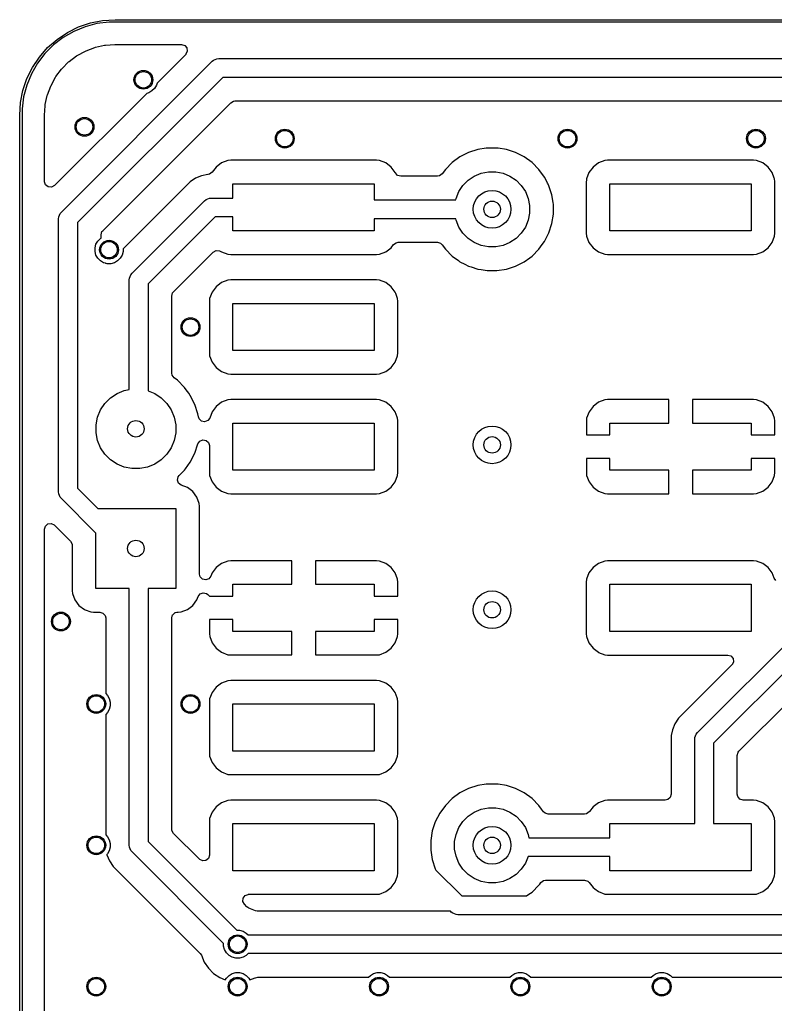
# Model space of a CAD drawing. Header units: millimetres. Extents: x 113.4 to 170.4, y -113 to -74.5.
# Drawn here: x 113.38 to 129.41, y -95.38 to -74.47 of the extents above; entities that cross this region are included whole.
import ezdxf

# ---------------------------------------------------------------- set-up
doc = ezdxf.new("R2010")
doc.units = ezdxf.units.MM
doc.layers.add('F.Cu', color=13, linetype='CONTINUOUS', true_color=0xc83434)

msp = doc.modelspace()

# ---------------------------------------------------------------- linework, layer by layer
at = {"layer": 'F.Cu', "linetype": 'CONTINUOUS'}
for p, q in [((114.625066, -74.629144), (114.875891, -74.544)), ((115.01387, -74.558792), (114.763795, -74.6258)), ((114.875891, -74.544), (115.135684, -74.492324)), ((115.270552, -74.525), (115.01387, -74.558792)), ((115.135684, -74.492324), (115.4, -74.475)), ((115.4, -74.525), (115.270552, -74.525)), ((115.4, -74.475), (168.4, -74.475)), ((168.4, -74.525), (115.4, -74.525)), ((114.167258, -74.893459), (114.3875, -74.746298)), ((114.524605, -74.724875), (114.300394, -74.854323)), ((114.3875, -74.746298), (114.625066, -74.629144)), ((114.763795, -74.6258), (114.524605, -74.724875)), ((114.094997, -75.01193), (113.91193, -75.194997)), ((113.968108, -75.068108), (114.167258, -74.893459)), ((114.300394, -74.854323), (114.094997, -75.01193)), ((114.9862, -75.059356), (115.177938, -75.017646)), ((115.177938, -75.017646), (115.195436, -75.01513)), ((115.195436, -75.01513), (115.395582, -75.000816)), ((115.395582, -75.000816), (115.404428, -75.0005)), ((115.404428, -75.0005), (115.465892, -75.0005)), ((115.465892, -75.0005), (116.809482, -75.0005)), ((116.809482, -75.0005), (116.876521, -75.020185)), ((116.876521, -75.020185), (116.922276, -75.072989)), ((113.91193, -75.194997), (113.754323, -75.400394)), ((113.793459, -75.267258), (113.968108, -75.068108)), ((114.582214, -75.24385), (114.597083, -75.234294)), ((114.597083, -75.234294), (114.76931, -75.140251)), ((114.76931, -75.140251), (114.785382, -75.132911)), ((114.785382, -75.132911), (114.969242, -75.064335)), ((114.969242, -75.064335), (114.9862, -75.059356)), ((116.897163, -75.212181), (116.289105, -75.820238)), ((116.903195, -75.205703), (116.897163, -75.212181)), ((116.93222, -75.142147), (116.903195, -75.205703)), ((116.922276, -75.072989), (116.93222, -75.142147)), ((113.754323, -75.400394), (113.624875, -75.624605)), ((113.646298, -75.4875), (113.793459, -75.267258)), ((114.258579, -78.558579), (117.458578, -75.358579)), ((114.273017, -75.511771), (114.411771, -75.373017)), ((114.411771, -75.373017), (114.425128, -75.361443)), ((114.425128, -75.361443), (114.582214, -75.24385)), ((117.458578, -75.358579), (117.488886, -75.333706)), ((117.488886, -75.333706), (117.560982, -75.303843)), ((117.560982, -75.303843), (117.6, -75.3)), ((117.6, -75.3), (148.9, -75.3)), ((113.624875, -75.624605), (113.5258, -75.863795)), ((113.529144, -75.725066), (113.646298, -75.4875)), ((114.14385, -75.682214), (114.261443, -75.525128)), ((114.261443, -75.525128), (114.273017, -75.511771)), ((113.444, -75.975891), (113.529144, -75.725066)), ((113.5258, -75.863795), (113.458792, -76.11387)), ((114.040251, -75.86931), (114.134294, -75.697083)), ((114.134294, -75.697083), (114.14385, -75.682214)), ((117.682843, -75.7), (114.6, -78.782842)), ((116.277164, -75.864805), (116.238006, -75.932628)), ((116.289105, -75.820238), (116.277164, -75.864805)), ((148.817158, -75.7), (117.682843, -75.7)), ((113.392324, -76.235684), (113.444, -75.975891)), ((113.959356, -76.0862), (113.964335, -76.069242)), ((113.964335, -76.069242), (114.032911, -75.885382)), ((114.032911, -75.885382), (114.040251, -75.86931)), ((116.070238, -76.039105), (114.112181, -77.997162)), ((116.114805, -76.027164), (116.070238, -76.039105)), ((116.182628, -75.988006), (116.114805, -76.027164)), ((116.238006, -75.932628), (116.182628, -75.988006)), ((113.375, -76.5), (113.392324, -76.235684)), ((113.458792, -76.11387), (113.425, -76.370552)), ((113.915131, -76.295434), (113.917646, -76.277938)), ((113.917646, -76.277938), (113.959356, -76.0862)), ((115.136819, -78.953837), (117.853837, -76.236819)), ((117.853837, -76.236819), (117.91516, -76.203334)), ((117.91516, -76.203334), (117.941518, -76.2005)), ((117.941518, -76.2005), (130.076, -76.2005)), ((113.425, -76.370552), (113.425, -76.5)), ((113.900816, -76.495581), (113.907198, -76.406345)), ((113.907198, -76.406345), (113.915131, -76.295434)), ((113.375, -111), (113.375, -76.5)), ((113.425, -76.5), (113.425, -111)), ((113.9005, -76.504427), (113.900816, -76.495581)), ((113.9005, -77.909481), (113.9005, -76.504427)), ((122.900776, -77.294781), (122.718386, -77.387715)), ((123.095465, -77.231522), (122.900776, -77.294781)), ((123.273329, -77.203351), (123.095465, -77.231522)), ((123.297648, -77.1995), (123.273329, -77.203351)), ((123.502352, -77.1995), (123.297648, -77.1995)), ((123.529995, -77.203878), (123.502352, -77.1995)), ((123.704534, -77.231522), (123.529995, -77.203878)), ((123.899223, -77.294781), (123.704534, -77.231522)), ((124.024653, -77.358691), (123.899223, -77.294781)), ((117.657664, -77.516206), (117.542455, -77.602452)), ((117.657671, -77.516202), (117.657664, -77.516206)), ((117.792516, -77.465908), (117.657671, -77.516202)), ((117.852123, -77.459501), (117.792516, -77.465908)), ((117.852129, -77.4595), (117.852123, -77.459501)), ((120.947864, -77.4595), (117.852129, -77.4595)), ((120.947873, -77.4595), (120.947864, -77.4595)), ((120.947881, -77.4595), (120.947873, -77.4595)), ((120.947883, -77.459501), (120.947881, -77.4595)), ((121.007483, -77.465908), (120.947883, -77.459501)), ((121.142328, -77.516202), (121.007482, -77.465908)), ((121.007482, -77.465908), (121.007483, -77.465908)), ((121.142335, -77.516206), (121.142328, -77.516202)), ((121.257544, -77.602452), (121.142335, -77.516206)), ((122.552786, -77.508028), (122.40803, -77.652784)), ((122.718386, -77.387715), (122.552786, -77.508028)), ((124.08161, -77.387713), (124.024653, -77.358691)), ((124.081612, -77.387714), (124.08161, -77.387713)), ((124.081613, -77.387715), (124.081612, -77.387714)), ((124.247213, -77.508028), (124.081613, -77.387715)), ((124.391971, -77.652786), (124.247213, -77.508028)), ((125.657664, -77.516206), (125.542455, -77.602452)), ((125.657671, -77.516202), (125.657664, -77.516206)), ((125.792516, -77.465908), (125.657671, -77.516202)), ((125.852123, -77.459501), (125.792516, -77.465908)), ((125.852129, -77.4595), (125.852123, -77.459501)), ((128.947864, -77.4595), (125.852129, -77.4595)), ((128.947873, -77.4595), (128.947864, -77.4595)), ((128.947881, -77.4595), (128.947873, -77.4595)), ((128.947883, -77.459501), (128.947881, -77.4595)), ((129.007483, -77.465908), (128.947883, -77.459501)), ((129.142328, -77.516202), (129.007482, -77.465908)), ((129.007482, -77.465908), (129.007483, -77.465908)), ((129.142335, -77.516206), (129.142328, -77.516202)), ((129.257544, -77.602452), (129.142335, -77.516206)), ((117.461918, -77.710034), (117.405984, -77.751905)), ((117.542455, -77.602452), (117.461918, -77.710034)), ((121.257547, -77.602455), (121.257544, -77.602452)), ((121.343793, -77.717664), (121.257547, -77.602455)), ((121.343799, -77.717674), (121.343793, -77.717664)), ((121.344233, -77.718838), (121.343799, -77.717674)), ((121.347619, -77.727011), (121.344233, -77.718838)), ((121.393374, -77.779815), (121.347619, -77.727011)), ((122.40803, -77.652784), (122.338575, -77.748384)), ((123.022883, -77.794463), (123.167772, -77.734448)), ((123.167772, -77.734448), (123.321586, -77.703852)), ((123.321586, -77.703852), (123.478414, -77.703852)), ((123.478414, -77.703852), (123.632228, -77.734448)), ((123.632228, -77.734448), (123.777117, -77.794463)), ((124.512284, -77.818385), (124.391971, -77.652786)), ((125.456202, -77.717671), (125.405908, -77.852517)), ((125.456206, -77.717664), (125.456202, -77.717671)), ((125.542452, -77.602455), (125.456206, -77.717664)), ((125.542455, -77.602452), (125.542452, -77.602455)), ((129.257547, -77.602455), (129.257544, -77.602452)), ((129.343793, -77.717664), (129.257547, -77.602455)), ((129.343797, -77.717671), (129.343793, -77.717664)), ((129.389133, -77.839225), (129.343797, -77.717671)), ((113.900816, -77.918327), (113.9005, -77.909481)), ((113.925233, -77.983791), (113.900816, -77.918327)), ((116.993454, -77.915887), (115.568317, -79.341024)), ((117.108192, -77.839222), (116.993454, -77.915887)), ((117.235667, -77.786421), (117.108192, -77.839222)), ((117.235677, -77.786418), (117.235667, -77.786421)), ((117.371009, -77.759498), (117.235677, -77.786418)), ((117.374813, -77.759124), (117.371009, -77.759498)), ((117.405984, -77.751905), (117.374813, -77.759124)), ((121.460413, -77.7995), (121.393374, -77.779815)), ((122.238256, -77.7995), (121.460413, -77.7995)), ((122.283245, -77.791051), (122.238256, -77.7995)), ((122.338575, -77.748384), (122.283245, -77.791051)), ((122.781592, -77.992485), (122.892485, -77.881592)), ((122.892485, -77.881592), (123.022883, -77.794463)), ((123.777117, -77.794463), (123.907515, -77.881592)), ((123.907515, -77.881592), (124.018408, -77.992485)), ((124.512285, -77.818387), (124.512284, -77.818385)), ((124.512287, -77.81839), (124.512285, -77.818387)), ((124.560052, -77.912135), (124.512287, -77.81839)), ((124.576349, -77.944119), (124.560052, -77.912135)), ((124.58704, -77.965101), (124.576349, -77.944119)), ((125.399501, -77.912123), (125.3995, -77.912135)), ((125.3995, -77.912135), (125.3995, -79.00787)), ((125.401167, -77.896618), (125.399501, -77.912123)), ((125.405908, -77.852517), (125.401167, -77.896618)), ((129.394091, -77.852517), (129.389133, -77.839225)), ((129.400497, -77.912116), (129.394091, -77.852517)), ((129.400498, -77.912123), (129.400497, -77.912116)), ((129.400499, -77.912129), (129.400498, -77.912123)), ((129.400499, -78.444336), (129.400499, -77.912129)), ((113.981166, -78.025663), (113.925233, -77.983791)), ((114.050858, -78.030647), (113.981166, -78.025663)), ((114.112181, -77.997162), (114.050858, -78.030647)), ((117.9, -78.26), (117.9, -77.96)), ((117.9, -77.96), (120.9, -77.96)), ((120.9, -77.96), (120.9, -78.3)), ((122.634448, -78.267772), (122.694463, -78.122883)), ((122.694463, -78.122883), (122.781592, -77.992485)), ((124.018408, -77.992485), (124.105537, -78.122883)), ((124.105537, -78.122883), (124.165552, -78.267772)), ((124.587042, -77.965103), (124.58704, -77.965101)), ((124.605216, -78.000771), (124.587042, -77.965103)), ((124.605217, -78.000776), (124.605216, -78.000771)), ((124.60522, -78.000781), (124.605217, -78.000776)), ((124.634008, -78.089381), (124.60522, -78.000781)), ((124.668477, -78.195465), (124.634008, -78.089381)), ((125.9, -78.96), (125.9, -77.96)), ((125.9, -77.96), (128.9, -77.96)), ((128.9, -77.96), (128.9, -78.96)), ((115.758579, -79.858579), (117.298579, -78.318579)), ((117.298579, -78.318579), (117.328886, -78.293706)), ((117.328886, -78.293706), (117.400982, -78.263843)), ((117.400982, -78.263843), (117.44, -78.26)), ((117.44, -78.26), (117.9, -78.26)), ((120.9, -78.3), (122.628037, -78.3)), ((122.628037, -78.3), (122.634448, -78.267772)), ((124.165552, -78.267772), (124.196148, -78.421586)), ((124.693384, -78.352723), (124.668477, -78.195465)), ((124.7005, -78.397648), (124.693384, -78.352723)), ((114.233706, -78.588886), (114.258579, -78.558579)), ((124.196148, -78.578414), (124.165552, -78.732228)), ((124.196148, -78.421586), (124.196148, -78.578414)), ((124.7005, -78.602352), (124.7005, -78.397648)), ((129.4005, -78.825013), (129.400499, -78.444336)), ((114.2, -78.7), (114.203843, -78.660982)), ((114.2, -84.5), (114.2, -78.7)), ((114.203843, -78.660982), (114.233706, -78.588886)), ((114.6, -78.782842), (114.6, -84.417157)), ((117.522842, -78.66), (116.1, -80.082842)), ((117.9, -78.66), (117.522842, -78.66)), ((117.9, -78.96), (117.9, -78.66)), ((122.628037, -78.7), (120.9, -78.7)), ((120.9, -78.7), (120.9, -78.96)), ((122.634448, -78.732228), (122.628037, -78.7)), ((122.694463, -78.877117), (122.634448, -78.732228)), ((124.165552, -78.732228), (124.105537, -78.877117)), ((124.668477, -78.804534), (124.7005, -78.602352)), ((115.1005, -79.041518), (115.120185, -78.974479)), ((115.120185, -78.974479), (115.136819, -78.953837)), ((120.9, -78.96), (117.9, -78.96)), ((122.781592, -79.007515), (122.694463, -78.877117)), ((124.105537, -78.877117), (124.018408, -79.007515)), ((124.512287, -79.18161), (124.60522, -78.999219)), ((124.60522, -78.999219), (124.668477, -78.804534)), ((128.9, -78.96), (125.9, -78.96)), ((129.4005, -79.007873), (129.4005, -78.825013)), ((114.99372, -79.242718), (115.032878, -79.174895)), ((115.032878, -79.174895), (115.088256, -79.119517)), ((115.088256, -79.119517), (115.1005, -79.112447)), ((115.1005, -79.112447), (115.1005, -79.041518)), ((121.30797, -79.250188), (121.363903, -79.208318)), ((121.363903, -79.208318), (121.407236, -79.2005)), ((121.407236, -79.2005), (122.238256, -79.2005)), ((122.238256, -79.2005), (122.305295, -79.220185)), ((122.892485, -79.118408), (122.781592, -79.007515)), ((123.022883, -79.205537), (122.892485, -79.118408)), ((123.167772, -79.265552), (123.022883, -79.205537)), ((123.777117, -79.205537), (123.632228, -79.265552)), ((123.907515, -79.118408), (123.777117, -79.205537)), ((124.018408, -79.007515), (123.907515, -79.118408)), ((124.463867, -79.248255), (124.512287, -79.18161)), ((125.3995, -79.00787), (125.399501, -79.007876)), ((125.399501, -79.007876), (125.405908, -79.067483)), ((125.405908, -79.067483), (125.456202, -79.202328)), ((125.456202, -79.202328), (125.456206, -79.202335)), ((125.456206, -79.202335), (125.542452, -79.317544)), ((129.257546, -79.317546), (129.343796, -79.202331)), ((129.343796, -79.202331), (129.394091, -79.067483)), ((129.394091, -79.067483), (129.4005, -79.007873)), ((114.973451, -79.318365), (114.99372, -79.242718)), ((114.973451, -79.396681), (114.973451, -79.318365)), ((114.99372, -79.472328), (114.973451, -79.396681)), ((115.568317, -79.396681), (115.548048, -79.472328)), ((115.568317, -79.341024), (115.568317, -79.396681)), ((116.636815, -80.253841), (117.484009, -79.406646)), ((117.484009, -79.406646), (117.545332, -79.373162)), ((117.545332, -79.373162), (117.615024, -79.378146)), ((117.615024, -79.378146), (117.646002, -79.395062)), ((117.646002, -79.395062), (117.657668, -79.403795)), ((117.657668, -79.403795), (117.657671, -79.403797)), ((117.657671, -79.403797), (117.792517, -79.454091)), ((121.007483, -79.454091), (121.142331, -79.403796)), ((121.142331, -79.403796), (121.257546, -79.317546)), ((121.257546, -79.317546), (121.30797, -79.250188)), ((122.305295, -79.220185), (122.338575, -79.251616)), ((122.338575, -79.251616), (122.40803, -79.347215)), ((122.40803, -79.347215), (122.552786, -79.491971)), ((123.321586, -79.296148), (123.167772, -79.265552)), ((123.478414, -79.296148), (123.321586, -79.296148)), ((123.632228, -79.265552), (123.478414, -79.296148)), ((124.247219, -79.491966), (124.391966, -79.347219)), ((124.391966, -79.347219), (124.391968, -79.347215)), ((124.391968, -79.347215), (124.391971, -79.347213)), ((124.391971, -79.347213), (124.463867, -79.248255)), ((125.542452, -79.317544), (125.542455, -79.317547)), ((125.542455, -79.317547), (125.657664, -79.403793)), ((125.657664, -79.403793), (125.657671, -79.403797)), ((125.657671, -79.403797), (125.792517, -79.454091)), ((129.007483, -79.454091), (129.142331, -79.403796)), ((129.142331, -79.403796), (129.257546, -79.317546)), ((115.032878, -79.540151), (114.99372, -79.472328)), ((115.088256, -79.595529), (115.032878, -79.540151)), ((115.156079, -79.634687), (115.088256, -79.595529)), ((115.453512, -79.595529), (115.385689, -79.634687)), ((115.50889, -79.540151), (115.453512, -79.595529)), ((115.548048, -79.472328), (115.50889, -79.540151)), ((117.792517, -79.454091), (117.792516, -79.454091)), ((117.792516, -79.454091), (117.799444, -79.454835)), ((117.799444, -79.454835), (117.852127, -79.4605)), ((117.852127, -79.4605), (120.947872, -79.460499)), ((120.947872, -79.460499), (121.007483, -79.454091)), ((122.552786, -79.491971), (122.687173, -79.589607)), ((122.687173, -79.589607), (122.71839, -79.612287)), ((122.71839, -79.612287), (122.820885, -79.664511)), ((123.899219, -79.70522), (124.08161, -79.612287)), ((124.08161, -79.612287), (124.199143, -79.526895)), ((124.199143, -79.526895), (124.247213, -79.491971)), ((124.247213, -79.491971), (124.247215, -79.491968)), ((124.247215, -79.491968), (124.247219, -79.491966)), ((125.792517, -79.454091), (125.792516, -79.454091)), ((125.792516, -79.454091), (125.799444, -79.454835)), ((125.799444, -79.454835), (125.852127, -79.4605)), ((125.852127, -79.4605), (128.947872, -79.460499)), ((128.947872, -79.460499), (129.007483, -79.454091)), ((115.197096, -79.645677), (115.156079, -79.634687)), ((115.204664, -79.649298), (115.197096, -79.645677)), ((115.208711, -79.648789), (115.204664, -79.649298)), ((115.231726, -79.654956), (115.208711, -79.648789)), ((115.310042, -79.654956), (115.231726, -79.654956)), ((115.385689, -79.634687), (115.310042, -79.654956)), ((122.820885, -79.664511), (122.900776, -79.705218)), ((122.900776, -79.705218), (122.900778, -79.705218)), ((122.900778, -79.705218), (122.900781, -79.70522)), ((122.900781, -79.70522), (122.953059, -79.722206)), ((122.953059, -79.722206), (123.095465, -79.768477)), ((123.095465, -79.768477), (123.16705, -79.779815)), ((123.16705, -79.779815), (123.297648, -79.8005)), ((123.297648, -79.8005), (123.297649, -79.8005)), ((123.297649, -79.8005), (123.502351, -79.8005)), ((123.502351, -79.8005), (123.502352, -79.8005)), ((123.502352, -79.8005), (123.704534, -79.768477)), ((123.704534, -79.768477), (123.899219, -79.70522)), ((115.7, -80), (115.703843, -79.960982)), ((115.7, -82.324703), (115.7, -80)), ((115.703843, -79.960982), (115.733706, -79.888886)), ((115.733706, -79.888886), (115.758579, -79.858579)), ((117.792516, -80.005908), (117.657671, -80.056202)), ((117.852123, -79.999501), (117.792516, -80.005908)), ((117.852129, -79.9995), (117.852123, -79.999501)), ((120.947864, -79.9995), (117.852129, -79.9995)), ((120.947873, -79.9995), (120.947864, -79.9995)), ((120.947881, -79.9995), (120.947873, -79.9995)), ((120.947883, -79.999501), (120.947881, -79.9995)), ((121.007483, -80.005908), (120.947883, -79.999501)), ((121.142328, -80.056202), (121.007482, -80.005908)), ((121.007482, -80.005908), (121.007483, -80.005908)), ((116.1, -80.082842), (116.1, -82.350962)), ((116.620185, -80.274479), (116.636815, -80.253841)), ((117.542452, -80.142455), (117.456206, -80.257664)), ((117.542455, -80.142452), (117.542452, -80.142455)), ((117.657664, -80.056206), (117.542455, -80.142452)), ((117.657671, -80.056202), (117.657664, -80.056206)), ((121.142335, -80.056206), (121.142328, -80.056202)), ((121.257544, -80.142452), (121.142335, -80.056206)), ((121.257547, -80.142455), (121.257544, -80.142452)), ((121.343793, -80.257664), (121.257547, -80.142455)), ((116.6005, -80.341518), (116.620185, -80.274479)), ((116.6005, -80.452135), (116.6005, -80.341518)), ((116.6005, -81.978677), (116.6005, -80.452135)), ((117.399501, -80.452123), (117.3995, -80.452135)), ((117.3995, -80.452135), (117.399501, -81.547861)), ((117.399585, -80.451339), (117.399501, -80.452123)), ((117.405908, -80.392517), (117.399585, -80.451339)), ((117.456202, -80.257671), (117.405908, -80.392517)), ((117.456206, -80.257664), (117.456202, -80.257671)), ((121.343797, -80.257671), (121.343793, -80.257664)), ((121.355913, -80.290157), (121.343797, -80.257671)), ((121.394091, -80.392517), (121.355913, -80.290157)), ((121.400499, -80.452128), (121.394091, -80.392517)), ((121.4005, -81.547873), (121.400499, -80.452128)), ((117.9, -81.5), (117.9, -80.5)), ((117.9, -80.5), (120.9, -80.5)), ((120.9, -80.5), (120.9, -81.5)), ((120.9, -81.5), (117.9, -81.5)), ((117.399501, -81.547861), (117.399501, -81.547876)), ((117.399501, -81.547876), (117.405908, -81.607483)), ((117.405908, -81.607483), (117.456202, -81.742328)), ((121.343796, -81.742331), (121.394091, -81.607483)), ((121.394091, -81.607483), (121.4005, -81.547873)), ((117.456202, -81.742328), (117.456206, -81.742335)), ((117.456206, -81.742335), (117.542452, -81.857544)), ((117.542452, -81.857544), (117.542455, -81.857547)), ((117.542455, -81.857547), (117.657664, -81.943793)), ((121.142331, -81.943796), (121.257546, -81.857546)), ((121.257546, -81.857546), (121.343796, -81.742331)), ((116.608949, -82.023665), (116.6005, -81.978677)), ((116.651615, -82.078995), (116.608949, -82.023665)), ((116.720543, -82.129074), (116.651615, -82.078995)), ((116.720548, -82.129078), (116.720543, -82.129074)), ((116.72055, -82.12908), (116.720548, -82.129078)), ((116.870862, -82.279392), (116.72055, -82.12908)), ((117.657664, -81.943793), (117.657671, -81.943797)), ((117.657671, -81.943797), (117.792517, -81.994091)), ((117.792517, -81.994091), (117.792516, -81.994091)), ((117.792516, -81.994091), (117.799444, -81.994835)), ((117.799444, -81.994835), (117.852127, -82.0005)), ((117.852127, -82.0005), (120.947872, -82.000499)), ((120.947872, -82.000499), (121.007483, -81.994091)), ((121.007483, -81.994091), (121.142331, -81.943796)), ((115.440071, -82.409551), (115.594016, -82.345785)), ((115.594016, -82.345785), (115.7, -82.324703)), ((116.909784, -82.332965), (116.870862, -82.279392)), ((116.910553, -82.334023), (116.909784, -82.332965)), ((116.910556, -82.334026), (116.910553, -82.334023)), ((116.961982, -82.404809), (116.910556, -82.334026)), ((115.183699, -82.61995), (115.301524, -82.502125)), ((115.301524, -82.502125), (115.440071, -82.409551)), ((116.1, -82.350962), (116.241445, -82.409551)), ((116.241445, -82.409551), (116.379992, -82.502125)), ((116.379992, -82.502125), (116.497817, -82.61995)), ((116.995809, -82.451368), (116.961982, -82.404809)), ((117.092315, -82.640772), (116.995809, -82.451368)), ((117.792516, -82.545908), (117.657671, -82.596202)), ((117.852123, -82.539501), (117.792516, -82.545908)), ((117.852129, -82.5395), (117.852123, -82.539501)), ((120.947864, -82.5395), (117.852129, -82.5395)), ((120.947873, -82.5395), (120.947864, -82.5395)), ((120.947881, -82.5395), (120.947873, -82.5395)), ((120.947883, -82.539501), (120.947881, -82.5395)), ((121.007483, -82.545908), (120.947883, -82.539501)), ((121.142328, -82.596202), (121.007482, -82.545908)), ((121.007482, -82.545908), (121.007483, -82.545908)), ((125.79262, -82.546403), (125.657913, -82.596645)), ((125.792627, -82.546401), (125.79262, -82.546403)), ((125.852155, -82.54), (125.792627, -82.546401)), ((127.15, -82.54), (125.852155, -82.54)), ((127.15, -83.04), (127.15, -82.54)), ((128.947844, -82.54), (127.65, -82.54)), ((127.65, -82.54), (127.65, -83.04)), ((129.007372, -82.546401), (128.947844, -82.54)), ((129.007379, -82.546403), (129.007372, -82.546401)), ((129.142086, -82.596645), (129.007379, -82.546403)), ((115.027359, -82.912442), (115.091125, -82.758497)), ((115.091125, -82.758497), (115.183699, -82.61995)), ((116.497817, -82.61995), (116.590391, -82.758497)), ((116.590391, -82.758497), (116.654157, -82.912442)), ((117.158004, -82.842941), (117.092315, -82.640772)), ((117.542452, -82.682455), (117.456206, -82.797664)), ((117.542455, -82.682452), (117.542452, -82.682455)), ((117.657664, -82.596206), (117.542455, -82.682452)), ((117.657671, -82.596202), (117.657664, -82.596206)), ((121.142335, -82.596206), (121.142328, -82.596202)), ((121.257544, -82.682452), (121.142335, -82.596206)), ((121.257547, -82.682455), (121.257544, -82.682452)), ((121.343793, -82.797664), (121.257547, -82.682455)), ((125.542809, -82.682812), (125.456649, -82.797906)), ((125.542812, -82.682809), (125.542809, -82.682812)), ((125.657906, -82.596649), (125.542812, -82.682809)), ((125.657913, -82.596645), (125.657906, -82.596649)), ((129.142093, -82.596649), (129.142086, -82.596645)), ((129.257187, -82.682809), (129.142093, -82.596649)), ((129.25719, -82.682812), (129.257187, -82.682809)), ((129.281772, -82.715649), (129.25719, -82.682812)), ((129.34335, -82.797906), (129.281772, -82.715649)), ((114.994851, -83.075869), (115.027359, -82.912442)), ((116.654157, -82.912442), (116.686665, -83.075869)), ((117.168059, -82.90643), (117.158004, -82.842941)), ((117.181699, -82.946452), (117.168059, -82.90643)), ((117.231104, -82.995857), (117.181699, -82.946452)), ((117.406713, -82.930359), (117.364841, -82.986292)), ((117.456203, -82.797669), (117.406713, -82.930359)), ((117.456206, -82.797664), (117.456203, -82.797669)), ((121.343797, -82.797671), (121.343793, -82.797664)), ((121.385841, -82.910398), (121.343797, -82.797671)), ((121.394091, -82.932517), (121.385841, -82.910398)), ((121.399871, -82.986292), (121.394091, -82.932517)), ((125.406401, -82.932627), (125.4, -82.992155)), ((125.406403, -82.93262), (125.406401, -82.932627)), ((125.456645, -82.797913), (125.406403, -82.93262)), ((125.456649, -82.797906), (125.456645, -82.797913)), ((129.343354, -82.797913), (129.34335, -82.797906)), ((129.393596, -82.93262), (129.343354, -82.797913)), ((129.393598, -82.932627), (129.393596, -82.93262)), ((129.399999, -82.992155), (129.393598, -82.932627)), ((114.994851, -83.242499), (114.994851, -83.075869)), ((116.686665, -83.075869), (116.686665, -83.242499)), ((117.299377, -83.010709), (117.231104, -82.995857)), ((117.364841, -82.986292), (117.299377, -83.010709)), ((117.9, -84.04), (117.9, -83.04)), ((117.9, -83.04), (120.9, -83.04)), ((120.9, -83.04), (120.9, -84.04)), ((121.400498, -82.992123), (121.399871, -82.986292)), ((121.400499, -82.992129), (121.400498, -82.992123)), ((121.400499, -82.992155), (121.400499, -82.992129)), ((121.400499, -83.515081), (121.400499, -82.992155)), ((125.4, -82.992155), (125.4, -83.29)), ((125.9, -83.29), (125.9, -83.04)), ((125.9, -83.04), (127.15, -83.04)), ((127.65, -83.04), (128.9, -83.04)), ((128.9, -83.04), (128.9, -83.29)), ((129.4, -82.992172), (129.399999, -82.992155)), ((129.4, -83.29), (129.4, -82.992172)), ((115.027359, -83.405926), (114.994851, -83.242499)), ((116.686665, -83.242499), (116.654157, -83.405926)), ((125.4, -83.29), (125.9, -83.29)), ((128.9, -83.29), (129.4, -83.29)), ((115.091125, -83.559871), (115.027359, -83.405926)), ((115.183699, -83.698418), (115.091125, -83.559871)), ((116.590391, -83.559871), (116.497817, -83.698418)), ((116.654157, -83.405926), (116.590391, -83.559871)), ((117.092315, -83.677596), (117.15757, -83.47676)), ((117.15757, -83.47676), (117.197006, -83.419088)), ((117.197006, -83.419088), (117.261365, -83.391889)), ((117.261365, -83.391889), (117.330211, -83.403804)), ((117.330211, -83.403804), (117.381687, -83.451048)), ((117.381687, -83.451048), (117.3995, -83.515081)), ((117.3995, -83.515081), (117.3995, -84.08787)), ((121.4005, -84.087844), (121.400499, -83.515081)), ((115.301524, -83.816243), (115.183699, -83.698418)), ((116.497817, -83.698418), (116.379992, -83.816243)), ((116.995809, -83.867), (117.092315, -83.677596)), ((125.9, -83.79), (125.4, -83.79)), ((125.4, -83.79), (125.4, -84.087844)), ((125.9, -84.04), (125.9, -83.79)), ((129.4, -83.79), (128.9, -83.79)), ((128.9, -83.79), (128.9, -84.04)), ((129.4, -84.087827), (129.4, -83.79)), ((115.440071, -83.908817), (115.301524, -83.816243)), ((115.594016, -83.972583), (115.440071, -83.908817)), ((115.757443, -84.005091), (115.594016, -83.972583)), ((115.924073, -84.005091), (115.757443, -84.005091)), ((116.0875, -83.972583), (115.924073, -84.005091)), ((116.241445, -83.908817), (116.0875, -83.972583)), ((116.379992, -83.816243), (116.241445, -83.908817)), ((116.870862, -84.038976), (116.893019, -84.00848)), ((116.893019, -84.00848), (116.995806, -83.867004)), ((116.995805, -83.867004), (116.995809, -83.867)), ((116.995806, -83.867004), (116.995805, -83.867004)), ((116.721324, -84.249037), (116.736176, -84.180764)), ((116.736176, -84.180764), (116.757321, -84.152516)), ((116.757321, -84.152516), (116.870862, -84.038976)), ((117.3995, -84.08787), (117.399501, -84.087876)), ((117.399501, -84.087876), (117.405908, -84.147483)), ((117.405908, -84.147483), (117.456202, -84.282328)), ((120.9, -84.04), (117.9, -84.04)), ((121.343796, -84.282331), (121.394091, -84.147483)), ((121.394091, -84.147483), (121.4005, -84.087873)), ((121.4005, -84.087873), (121.4005, -84.087844)), ((125.4, -84.087844), (125.406401, -84.147372)), ((125.406401, -84.147372), (125.406403, -84.147379)), ((125.406403, -84.147379), (125.456645, -84.282086)), ((127.15, -84.04), (125.9, -84.04)), ((127.15, -84.54), (127.15, -84.04)), ((128.9, -84.04), (127.65, -84.04)), ((127.65, -84.04), (127.65, -84.54)), ((129.343354, -84.282086), (129.393596, -84.147379)), ((129.393596, -84.147379), (129.393598, -84.147372)), ((129.393598, -84.147372), (129.399999, -84.087844)), ((129.399999, -84.087844), (129.4, -84.087827)), ((114.6, -84.417157), (115.032026, -84.849184)), ((116.745741, -84.314502), (116.721324, -84.249037)), ((116.801675, -84.356373), (116.745741, -84.314502)), ((116.933086, -84.405386), (116.801675, -84.356373)), ((116.933093, -84.40539), (116.933086, -84.405386)), ((117.048302, -84.491636), (116.933093, -84.40539)), ((117.456202, -84.282328), (117.456206, -84.282335)), ((117.456206, -84.282335), (117.542452, -84.397544)), ((117.542452, -84.397544), (117.542455, -84.397547)), ((117.542455, -84.397547), (117.657664, -84.483793)), ((121.142331, -84.483796), (121.257546, -84.397546)), ((121.257546, -84.397546), (121.343796, -84.282331)), ((125.456645, -84.282086), (125.456649, -84.282093)), ((125.456649, -84.282093), (125.542809, -84.397187)), ((125.542809, -84.397187), (125.542812, -84.39719)), ((125.542812, -84.39719), (125.657906, -84.48335)), ((129.142093, -84.48335), (129.257187, -84.39719)), ((129.257187, -84.39719), (129.25719, -84.397187)), ((129.25719, -84.397187), (129.34335, -84.282093)), ((129.34335, -84.282093), (129.343354, -84.282086)), ((114.203843, -84.539018), (114.2, -84.5)), ((114.233706, -84.611114), (114.203843, -84.539018)), ((114.258579, -84.641421), (114.233706, -84.611114)), ((114.990758, -85.3736), (114.258579, -84.641421)), ((117.048305, -84.491639), (117.048302, -84.491636)), ((117.134551, -84.606848), (117.048305, -84.491639)), ((117.134555, -84.606855), (117.134551, -84.606848)), ((117.184849, -84.7417), (117.134555, -84.606855)), ((117.657664, -84.483793), (117.657671, -84.483797)), ((117.657671, -84.483797), (117.792517, -84.534091)), ((117.792517, -84.534091), (117.792516, -84.534091)), ((117.792516, -84.534091), (117.799444, -84.534835)), ((117.799444, -84.534835), (117.852127, -84.5405)), ((117.852127, -84.5405), (120.947872, -84.540499)), ((120.947872, -84.540499), (121.007483, -84.534091)), ((121.007483, -84.534091), (121.142331, -84.483796)), ((125.657906, -84.48335), (125.657913, -84.483354)), ((125.657913, -84.483354), (125.79262, -84.533596)), ((125.79262, -84.533596), (125.792627, -84.533598)), ((125.792627, -84.533598), (125.852155, -84.539999)), ((125.852155, -84.539999), (125.852172, -84.54)), ((125.852172, -84.54), (127.15, -84.54)), ((127.65, -84.54), (128.947828, -84.54)), ((128.947828, -84.54), (128.947844, -84.539999)), ((128.947844, -84.539999), (129.007372, -84.533598)), ((129.007372, -84.533598), (129.007379, -84.533596)), ((129.007379, -84.533596), (129.142086, -84.483354)), ((129.142086, -84.483354), (129.142093, -84.48335)), ((115.032026, -84.849184), (116.690758, -84.849184)), ((116.690758, -84.849184), (116.690758, -86.549184)), ((117.184958, -84.742712), (117.184849, -84.7417)), ((117.191257, -84.801312), (117.184958, -84.742712)), ((117.191257, -86.242163), (117.191257, -84.801312)), ((113.9005, -85.290518), (113.920185, -85.223479)), ((113.920185, -85.223479), (113.972989, -85.177724)), ((113.972989, -85.177724), (114.042147, -85.16778)), ((114.042147, -85.16778), (114.105703, -85.196805)), ((114.105703, -85.196805), (114.112175, -85.202832)), ((114.112175, -85.202832), (114.45394, -85.544597)), ((113.9005, -97.000013), (113.9005, -85.290518)), ((114.990758, -86.549184), (114.990758, -85.3736)), ((114.45394, -85.544597), (114.487424, -85.605918)), ((114.487424, -85.605918), (114.490258, -85.632276)), ((114.490258, -85.632276), (114.490258, -86.597054)), ((117.542809, -86.102812), (117.456649, -86.217906)), ((117.542812, -86.102809), (117.542809, -86.102812)), ((117.657906, -86.016649), (117.542812, -86.102809)), ((117.657913, -86.016645), (117.657906, -86.016649)), ((117.79262, -85.966403), (117.657913, -86.016645)), ((117.792627, -85.966401), (117.79262, -85.966403)), ((117.852155, -85.96), (117.792627, -85.966401)), ((119.15, -85.96), (117.852155, -85.96)), ((119.15, -86.46), (119.15, -85.96)), ((120.947844, -85.96), (119.65, -85.96)), ((119.65, -85.96), (119.65, -86.46)), ((121.007372, -85.966401), (120.947844, -85.96)), ((121.007379, -85.966403), (121.007372, -85.966401)), ((121.142086, -86.016645), (121.007379, -85.966403)), ((121.142093, -86.016649), (121.142086, -86.016645)), ((121.257187, -86.102809), (121.142093, -86.016649)), ((121.25719, -86.102812), (121.257187, -86.102809)), ((121.34335, -86.217906), (121.25719, -86.102812)), ((125.542452, -86.102455), (125.456206, -86.217664)), ((125.542455, -86.102452), (125.542452, -86.102455)), ((125.657664, -86.016206), (125.542455, -86.102452)), ((125.657671, -86.016202), (125.657664, -86.016206)), ((125.792516, -85.965908), (125.657671, -86.016202)), ((125.852123, -85.959501), (125.792516, -85.965908)), ((125.852129, -85.9595), (125.852123, -85.959501)), ((128.947864, -85.9595), (125.852129, -85.9595)), ((128.947873, -85.9595), (128.947864, -85.9595)), ((128.947881, -85.9595), (128.947873, -85.9595)), ((128.947883, -85.959501), (128.947881, -85.9595)), ((129.007483, -85.965908), (128.947883, -85.959501)), ((129.142328, -86.016202), (129.007482, -85.965908)), ((129.007482, -85.965908), (129.007483, -85.965908)), ((129.142335, -86.016206), (129.142328, -86.016202)), ((129.257544, -86.102452), (129.142335, -86.016206)), ((129.257547, -86.102455), (129.257544, -86.102452)), ((129.343793, -86.217664), (129.257547, -86.102455)), ((117.206424, -86.301586), (117.191257, -86.242163)), ((117.255829, -86.350992), (117.206424, -86.301586)), ((117.431438, -86.285495), (117.389567, -86.341428)), ((117.456644, -86.217915), (117.431438, -86.285495)), ((117.456649, -86.217906), (117.456644, -86.217915)), ((121.343354, -86.217913), (121.34335, -86.217906)), ((121.393596, -86.35262), (121.343354, -86.217913)), ((125.456202, -86.217671), (125.405908, -86.352517)), ((125.456206, -86.217664), (125.456202, -86.217671)), ((129.343797, -86.217671), (129.343793, -86.217664)), ((129.384318, -86.326313), (129.343797, -86.217671)), ((117.324102, -86.365844), (117.255829, -86.350992)), ((117.389567, -86.341428), (117.324102, -86.365844)), ((117.9, -86.71), (117.9, -86.46)), ((117.9, -86.46), (119.15, -86.46)), ((119.65, -86.46), (120.9, -86.46)), ((120.9, -86.46), (120.9, -86.71)), ((121.393598, -86.352627), (121.393596, -86.35262)), ((121.399999, -86.412155), (121.393598, -86.352627)), ((121.4, -86.412172), (121.399999, -86.412155)), ((121.4, -86.71), (121.4, -86.412172)), ((125.399501, -86.412116), (125.3995, -86.412135)), ((125.3995, -86.412135), (125.3995, -87.50787)), ((125.405908, -86.352517), (125.399501, -86.412116)), ((125.9, -87.46), (125.9, -86.46)), ((125.9, -86.46), (128.9, -86.46)), ((128.9, -86.46), (128.9, -87.46)), ((129.419297, -86.376693), (129.384318, -86.326313)), ((114.490258, -86.597054), (114.490259, -86.59706)), ((114.490259, -86.59706), (114.496666, -86.656667)), ((114.496666, -86.656667), (114.54696, -86.791512)), ((115.7, -86.549184), (114.990758, -86.549184)), ((115.7, -92), (115.7, -86.549184)), ((116.690758, -86.549184), (116.1, -86.549184)), ((116.1, -86.549184), (116.1, -91.917157)), ((117.134554, -86.791515), (117.16138, -86.719591)), ((117.16138, -86.719591), (117.203251, -86.663657)), ((117.203251, -86.663657), (117.268715, -86.63924)), ((117.268715, -86.63924), (117.336988, -86.654091)), ((117.336988, -86.654091), (117.365243, -86.675243)), ((117.365243, -86.675243), (117.4, -86.71)), ((117.4, -86.71), (117.9, -86.71)), ((120.9, -86.71), (121.4, -86.71)), ((114.54696, -86.791512), (114.546964, -86.791519)), ((114.546964, -86.791519), (114.63321, -86.906728)), ((114.63321, -86.906728), (114.633213, -86.906731)), ((114.633213, -86.906731), (114.748422, -86.992977)), ((116.933089, -86.99298), (117.048304, -86.90673)), ((117.048304, -86.90673), (117.134554, -86.791515)), ((114.748422, -86.992977), (114.748429, -86.992981)), ((114.748429, -86.992981), (114.767176, -86.999973)), ((114.767176, -86.999973), (114.883275, -87.043275)), ((114.883275, -87.043275), (114.942885, -87.049684)), ((114.942885, -87.049684), (115.0755, -87.049683)), ((115.0755, -87.049683), (115.142539, -87.069367)), ((115.142539, -87.069367), (115.188294, -87.122171)), ((115.188294, -87.122171), (115.1995, -87.173683)), ((116.600519, -87.171535), (116.610637, -87.139159)), ((116.610637, -87.139159), (116.620185, -87.106644)), ((116.620185, -87.106644), (116.621027, -87.105913)), ((116.621027, -87.105913), (116.621361, -87.104847)), ((116.621361, -87.104847), (116.647398, -87.083063)), ((116.647398, -87.083063), (116.672989, -87.060889)), ((116.672989, -87.060889), (116.674373, -87.060495)), ((116.674373, -87.060495), (116.67495, -87.060013)), ((116.67495, -87.060013), (116.679153, -87.059136)), ((116.679153, -87.059136), (116.708981, -87.050658)), ((116.708981, -87.050658), (116.71671, -87.049683)), ((116.71671, -87.049683), (116.73863, -87.049683)), ((116.73863, -87.049683), (116.798241, -87.043275)), ((116.798241, -87.043275), (116.933089, -86.99298)), ((115.1995, -87.173683), (115.1995, -88.778866)), ((116.6005, -87.173683), (116.600814, -87.17261)), ((116.6005, -87.507844), (116.6005, -87.173683)), ((116.600814, -87.17261), (116.600519, -87.171535)), ((117.9, -87.21), (117.4, -87.21)), ((117.4, -87.21), (117.4, -87.507844)), ((117.9, -87.46), (117.9, -87.21)), ((121.4, -87.21), (120.9, -87.21)), ((120.9, -87.21), (120.9, -87.46)), ((121.4, -87.507827), (121.4, -87.21)), ((127.758579, -89.608579), (130.027567, -87.339591)), ((116.6005, -88.952135), (116.6005, -87.507844)), ((117.4, -87.507844), (117.406401, -87.567372)), ((117.406401, -87.567372), (117.406403, -87.567379)), ((117.406403, -87.567379), (117.456645, -87.702086)), ((119.15, -87.46), (117.9, -87.46)), ((119.15, -87.96), (119.15, -87.46)), ((120.9, -87.46), (119.65, -87.46)), ((119.65, -87.46), (119.65, -87.96)), ((121.343354, -87.702086), (121.393596, -87.567379)), ((121.393596, -87.567379), (121.393598, -87.567372)), ((121.393598, -87.567372), (121.399999, -87.507844)), ((121.399999, -87.507844), (121.4, -87.507827)), ((125.3995, -87.50787), (125.399501, -87.507876)), ((125.399501, -87.507876), (125.405908, -87.567483)), ((125.405908, -87.567483), (125.456202, -87.702328)), ((128.9, -87.46), (125.9, -87.46)), ((117.456645, -87.702086), (117.456649, -87.702093)), ((117.456649, -87.702093), (117.542809, -87.817187)), ((121.25719, -87.817187), (121.34335, -87.702093)), ((121.34335, -87.702093), (121.343354, -87.702086)), ((125.456202, -87.702328), (125.456206, -87.702335)), ((125.456206, -87.702335), (125.542452, -87.817544)), ((130.310409, -87.622433), (128.1, -89.832842)), ((117.542809, -87.817187), (117.542812, -87.81719)), ((117.542812, -87.81719), (117.657906, -87.90335)), ((117.657906, -87.90335), (117.657913, -87.903354)), ((117.657913, -87.903354), (117.79262, -87.953596)), ((117.79262, -87.953596), (117.792627, -87.953598)), ((117.792627, -87.953598), (117.852155, -87.959999)), ((117.852155, -87.959999), (117.852172, -87.96)), ((117.852172, -87.96), (119.15, -87.96)), ((119.65, -87.96), (120.947828, -87.96)), ((120.947828, -87.96), (120.947844, -87.959999)), ((120.947844, -87.959999), (121.007372, -87.953598)), ((121.007372, -87.953598), (121.007379, -87.953596)), ((121.007379, -87.953596), (121.142086, -87.903354)), ((121.142086, -87.903354), (121.142093, -87.90335)), ((121.142093, -87.90335), (121.257187, -87.81719)), ((121.257187, -87.81719), (121.25719, -87.817187)), ((125.542452, -87.817544), (125.542455, -87.817547)), ((125.542455, -87.817547), (125.657664, -87.903793)), ((125.657664, -87.903793), (125.657671, -87.903797)), ((125.657671, -87.903797), (125.792517, -87.954091)), ((125.792517, -87.954091), (125.792516, -87.954091)), ((125.792516, -87.954091), (125.799444, -87.954835)), ((125.799444, -87.954835), (125.852127, -87.9605)), ((125.852127, -87.9605), (128.39948, -87.960499)), ((128.39948, -87.960499), (128.466519, -87.980184)), ((128.466519, -87.980184), (128.512274, -88.032987)), ((128.487161, -88.17218), (127.355887, -89.303454)), ((128.493193, -88.165702), (128.487161, -88.17218)), ((128.522218, -88.102146), (128.493193, -88.165702)), ((128.512274, -88.032987), (128.522218, -88.102146)), ((117.657664, -88.556206), (117.542455, -88.642452)), ((117.657671, -88.556202), (117.657664, -88.556206)), ((117.792516, -88.505908), (117.657671, -88.556202)), ((117.852123, -88.499501), (117.792516, -88.505908)), ((117.852129, -88.4995), (117.852123, -88.499501)), ((120.947864, -88.4995), (117.852129, -88.4995)), ((120.947873, -88.4995), (120.947864, -88.4995)), ((120.947881, -88.4995), (120.947873, -88.4995)), ((120.947883, -88.499501), (120.947881, -88.4995)), ((121.007483, -88.505908), (120.947883, -88.499501)), ((121.142328, -88.556202), (121.007482, -88.505908)), ((121.007482, -88.505908), (121.007483, -88.505908)), ((121.142335, -88.556206), (121.142328, -88.556202)), ((121.257544, -88.642452), (121.142335, -88.556206)), ((115.1995, -88.778866), (115.238006, -88.817372)), ((115.238006, -88.817372), (115.277164, -88.885195)), ((117.456202, -88.757671), (117.405908, -88.892517)), ((117.456206, -88.757664), (117.456202, -88.757671)), ((117.542452, -88.642455), (117.456206, -88.757664)), ((117.542455, -88.642452), (117.542452, -88.642455)), ((121.257547, -88.642455), (121.257544, -88.642452)), ((121.343793, -88.757664), (121.257547, -88.642455)), ((121.343797, -88.757671), (121.343793, -88.757664)), ((121.384884, -88.867833), (121.343797, -88.757671)), ((115.277164, -88.885195), (115.297433, -88.960842)), ((115.297433, -88.960842), (115.297433, -89.039158)), ((116.6005, -91.658481), (116.6005, -88.952135)), ((117.399501, -88.952123), (117.3995, -88.952135)), ((117.3995, -88.952135), (117.3995, -90.04787)), ((117.405908, -88.892517), (117.399501, -88.952116)), ((117.399501, -88.952116), (117.399501, -88.952123)), ((117.9, -90), (117.9, -89)), ((117.9, -89), (120.9, -89)), ((120.9, -89), (120.9, -90)), ((121.394091, -88.892517), (121.384884, -88.867833)), ((121.400499, -88.952128), (121.394091, -88.892517)), ((121.4005, -90.047873), (121.400499, -88.952128)), ((128.636814, -90.003842), (129.710895, -88.92976)), ((115.238006, -89.182628), (115.1995, -89.221134)), ((115.1995, -89.221134), (115.1995, -91.778866)), ((115.277164, -89.114805), (115.238006, -89.182628)), ((115.297433, -89.039158), (115.277164, -89.114805)), ((127.279222, -89.418192), (127.226421, -89.545667)), ((127.355887, -89.303454), (127.279222, -89.418192)), ((127.226418, -89.545679), (127.20205, -89.668186)), ((127.226421, -89.545667), (127.226418, -89.545679)), ((127.703843, -89.710982), (127.733706, -89.638886)), ((127.733706, -89.638886), (127.758579, -89.608579)), ((127.202049, -89.668191), (127.1995, -89.681002)), ((127.1995, -89.681002), (127.1995, -90.9155)), ((127.20205, -89.668186), (127.202049, -89.668191)), ((127.7, -89.75), (127.703843, -89.710982)), ((127.7, -91.54), (127.7, -89.75)), ((128.1, -89.832842), (128.1, -91.54)), ((117.3995, -90.04787), (117.399501, -90.047876)), ((117.399501, -90.047876), (117.405908, -90.107483)), ((120.9, -90), (117.9, -90)), ((121.394091, -90.107483), (121.4005, -90.047873)), ((128.6005, -90.091518), (128.620185, -90.024479)), ((128.620185, -90.024479), (128.636814, -90.003842)), ((117.405908, -90.107483), (117.456202, -90.242328)), ((117.456202, -90.242328), (117.456206, -90.242335)), ((117.456206, -90.242335), (117.542452, -90.357544)), ((121.257546, -90.357546), (121.343796, -90.242331)), ((121.343796, -90.242331), (121.394091, -90.107483)), ((128.6005, -90.9155), (128.6005, -90.091518)), ((117.542452, -90.357544), (117.542455, -90.357547)), ((117.542455, -90.357547), (117.657664, -90.443793)), ((117.657664, -90.443793), (117.657671, -90.443797)), ((117.657671, -90.443797), (117.792517, -90.494091)), ((117.792517, -90.494091), (117.792516, -90.494091)), ((117.792516, -90.494091), (117.799444, -90.494835)), ((117.799444, -90.494835), (117.852127, -90.5005)), ((120.947872, -90.500499), (121.007483, -90.494091)), ((121.007483, -90.494091), (121.142331, -90.443796)), ((121.142331, -90.443796), (121.257546, -90.357546)), ((117.852127, -90.5005), (120.947872, -90.500499)), ((123.273329, -90.703351), (123.095465, -90.731522)), ((123.297648, -90.6995), (123.273329, -90.703351)), ((123.502352, -90.6995), (123.297648, -90.6995)), ((123.529995, -90.703878), (123.502352, -90.6995)), ((123.704534, -90.731522), (123.529995, -90.703878)), ((122.718386, -90.887715), (122.552786, -91.008028)), ((122.900776, -90.794781), (122.718386, -90.887715)), ((123.095465, -90.731522), (122.900776, -90.794781)), ((123.899223, -90.794781), (123.704534, -90.731522)), ((124.024653, -90.858691), (123.899223, -90.794781)), ((124.08161, -90.887713), (124.024653, -90.858691)), ((124.081612, -90.887714), (124.08161, -90.887713)), ((124.081613, -90.887715), (124.081612, -90.887714)), ((124.247213, -91.008028), (124.081613, -90.887715)), ((117.657664, -91.096206), (117.542455, -91.182452)), ((117.657671, -91.096202), (117.657664, -91.096206)), ((117.792516, -91.045908), (117.657671, -91.096202)), ((117.852123, -91.039501), (117.792516, -91.045908)), ((117.852129, -91.0395), (117.852123, -91.039501)), ((120.947864, -91.0395), (117.852129, -91.0395)), ((120.947873, -91.0395), (120.947864, -91.0395)), ((120.947881, -91.0395), (120.947873, -91.0395)), ((120.947883, -91.039501), (120.947881, -91.0395)), ((121.007483, -91.045908), (120.947883, -91.039501)), ((121.142328, -91.096202), (121.007482, -91.045908)), ((121.007482, -91.045908), (121.007483, -91.045908)), ((121.142335, -91.096206), (121.142328, -91.096202)), ((121.257544, -91.182452), (121.142335, -91.096206)), ((122.552786, -91.008028), (122.408028, -91.152786)), ((124.391969, -91.152784), (124.247213, -91.008028)), ((125.657664, -91.096206), (125.542456, -91.182452)), ((125.657671, -91.096202), (125.657664, -91.096206)), ((125.792516, -91.045908), (125.657671, -91.096202)), ((125.852123, -91.039501), (125.792516, -91.045908)), ((125.852129, -91.0395), (125.852123, -91.039501)), ((127.0755, -91.0395), (125.852129, -91.0395)), ((127.127011, -91.028294), (127.0755, -91.0395)), ((127.179815, -90.982539), (127.127011, -91.028294)), ((127.1995, -90.9155), (127.179815, -90.982539)), ((128.611706, -90.967011), (128.6005, -90.9155)), ((128.657461, -91.019815), (128.611706, -90.967011)), ((128.7245, -91.0395), (128.657461, -91.019815)), ((128.947865, -91.0395), (128.7245, -91.0395)), ((128.947873, -91.0395), (128.947865, -91.0395)), ((128.947881, -91.0395), (128.947873, -91.0395)), ((128.947883, -91.039501), (128.947881, -91.0395)), ((129.007483, -91.045908), (128.947883, -91.039501)), ((129.142328, -91.096202), (129.007482, -91.045908)), ((129.007482, -91.045908), (129.007483, -91.045908)), ((129.142335, -91.096206), (129.142328, -91.096202)), ((129.257544, -91.182452), (129.142335, -91.096206)), ((117.456202, -91.297671), (117.405908, -91.432517)), ((117.456206, -91.297664), (117.456202, -91.297671)), ((117.542452, -91.182455), (117.456206, -91.297664)), ((117.542455, -91.182452), (117.542452, -91.182455)), ((121.257547, -91.182455), (121.257544, -91.182452)), ((121.343793, -91.297664), (121.257547, -91.182455)), ((121.343797, -91.297671), (121.343793, -91.297664)), ((121.389734, -91.420836), (121.343797, -91.297671)), ((122.287715, -91.318386), (122.194781, -91.500776)), ((122.408028, -91.152786), (122.287715, -91.318386)), ((122.892485, -91.381592), (123.022883, -91.294463)), ((123.022883, -91.294463), (123.167772, -91.234448)), ((123.167772, -91.234448), (123.321586, -91.203852)), ((123.321586, -91.203852), (123.478414, -91.203852)), ((123.478414, -91.203852), (123.632228, -91.234448)), ((123.632228, -91.234448), (123.777117, -91.294463)), ((123.777117, -91.294463), (123.907515, -91.381592)), ((124.45126, -91.234393), (124.391969, -91.152784)), ((124.490487, -91.288385), (124.45126, -91.234393)), ((124.523766, -91.319815), (124.490487, -91.288385)), ((124.590805, -91.3395), (124.523766, -91.319815)), ((125.406153, -91.331682), (125.36282, -91.3395)), ((125.462087, -91.289811), (125.406153, -91.331682)), ((125.468238, -91.281594), (125.462087, -91.289811)), ((125.542454, -91.182454), (125.468238, -91.281594)), ((125.542455, -91.182453), (125.542454, -91.182454)), ((125.542456, -91.182452), (125.542455, -91.182453)), ((129.257547, -91.182455), (129.257544, -91.182452)), ((129.343793, -91.297664), (129.257547, -91.182455)), ((129.343797, -91.297671), (129.343793, -91.297664)), ((129.389734, -91.420836), (129.343797, -91.297671)), ((117.399501, -91.492123), (117.3995, -91.492135)), ((117.3995, -91.492135), (117.3995, -92.209481)), ((117.400286, -91.484814), (117.399501, -91.492123)), ((117.405908, -91.432517), (117.400286, -91.484814)), ((117.9, -92.54), (117.9, -91.54)), ((117.9, -91.54), (120.9, -91.54)), ((120.9, -91.54), (120.9, -92.54)), ((121.394091, -91.432517), (121.389734, -91.420836)), ((121.400499, -91.492128), (121.394091, -91.432517)), ((121.4005, -92.587873), (121.400499, -91.492128)), ((122.194781, -91.500776), (122.131522, -91.695465)), ((122.694463, -91.622883), (122.781592, -91.492485)), ((122.781592, -91.492485), (122.892485, -91.381592)), ((123.907515, -91.381592), (124.018408, -91.492485)), ((124.018408, -91.492485), (124.105537, -91.622883)), ((125.36282, -91.3395), (124.590805, -91.3395)), ((125.9, -91.84), (125.9, -91.54)), ((125.9, -91.54), (127.7, -91.54)), ((128.1, -91.54), (128.9, -91.54)), ((128.9, -91.54), (128.9, -92.54)), ((129.394091, -91.432517), (129.389734, -91.420836)), ((129.400499, -91.492128), (129.394091, -91.432517)), ((129.4005, -92.587873), (129.400499, -91.492128)), ((116.603334, -91.684839), (116.6005, -91.658481)), ((116.636819, -91.746162), (116.603334, -91.684839)), ((117.187819, -92.297162), (116.636819, -91.746162)), ((122.131522, -91.695465), (122.1, -91.894491)), ((122.634448, -91.767772), (122.694463, -91.622883)), ((124.105537, -91.622883), (124.165552, -91.767772)), ((115.1995, -91.778866), (115.238006, -91.817372)), ((115.238006, -91.817372), (115.277164, -91.885195)), ((115.277164, -91.885195), (115.297433, -91.960842)), ((116.1, -91.917157), (117.98541, -93.802567)), ((122.1, -91.894491), (122.1, -92.105507)), ((122.603852, -91.921586), (122.634448, -91.767772)), ((122.603852, -92.078414), (122.603852, -91.921586)), ((124.165552, -91.767772), (124.179919, -91.84)), ((124.179919, -91.84), (125.9, -91.84)), ((115.277164, -92.114805), (115.238006, -92.182628)), ((115.297433, -92.039158), (115.277164, -92.114805)), ((115.297433, -91.960842), (115.297433, -92.039158)), ((115.703843, -92.039018), (115.7, -92)), ((115.733706, -92.111114), (115.703843, -92.039018)), ((115.758579, -92.141421), (115.733706, -92.111114)), ((117.702567, -94.085409), (115.758579, -92.141421)), ((122.1, -92.105507), (122.131522, -92.304534)), ((122.634448, -92.232228), (122.603852, -92.078414)), ((115.238006, -92.182628), (115.224741, -92.195892)), ((115.224741, -92.195892), (115.226418, -92.204322)), ((115.226418, -92.204322), (115.226421, -92.204332)), ((115.226421, -92.204332), (115.279222, -92.331807)), ((115.279222, -92.331807), (115.355887, -92.446545)), ((117.194297, -92.303194), (117.187819, -92.297162)), ((117.257853, -92.332219), (117.194297, -92.303194)), ((117.327011, -92.322275), (117.257853, -92.332219)), ((117.379815, -92.27652), (117.327011, -92.322275)), ((117.3995, -92.209481), (117.379815, -92.27652)), ((122.131522, -92.304534), (122.194781, -92.499223)), ((122.694463, -92.377117), (122.634448, -92.232228)), ((122.781592, -92.507515), (122.694463, -92.377117)), ((124.105537, -92.377117), (124.018408, -92.507515)), ((124.162333, -92.24), (124.105537, -92.377117)), ((125.9, -92.24), (124.162333, -92.24)), ((125.9, -92.54), (125.9, -92.24)), ((115.355887, -92.446545), (115.355888, -92.446546)), ((115.355888, -92.446546), (117.203927, -94.294584)), ((120.9, -92.54), (117.9, -92.54)), ((122.194781, -92.499223), (122.207991, -92.525149)), ((122.207991, -92.525149), (122.757742, -93.074899)), ((122.892485, -92.618408), (122.781592, -92.507515)), ((124.018408, -92.507515), (123.907515, -92.618408)), ((128.9, -92.54), (125.9, -92.54)), ((121.257546, -92.897546), (121.343796, -92.782331)), ((121.343796, -92.782331), (121.394091, -92.647483)), ((121.394091, -92.647483), (121.4005, -92.587873)), ((123.022883, -92.705537), (122.892485, -92.618408)), ((123.167772, -92.765552), (123.022883, -92.705537)), ((123.321586, -92.796148), (123.167772, -92.765552)), ((123.632228, -92.765552), (123.478414, -92.796148)), ((123.777117, -92.705537), (123.632228, -92.765552)), ((123.907515, -92.618408), (123.777117, -92.705537)), ((124.409882, -92.822559), (124.432365, -92.791615)), ((124.432365, -92.791615), (124.487695, -92.748949)), ((124.487695, -92.748949), (124.532683, -92.7405)), ((124.532683, -92.7405), (125.36282, -92.7405)), ((125.36282, -92.7405), (125.429859, -92.760185)), ((125.429859, -92.760185), (125.462085, -92.790187)), ((125.462085, -92.790187), (125.542454, -92.897546)), ((129.257546, -92.897546), (129.343796, -92.782331)), ((129.343796, -92.782331), (129.394091, -92.647483)), ((129.394091, -92.647483), (129.4005, -92.587873)), ((121.007483, -93.034091), (121.142331, -92.983796)), ((121.142331, -92.983796), (121.257546, -92.897546)), ((123.478414, -92.796148), (123.321586, -92.796148)), ((124.18042, -93.040498), (124.247213, -92.991971)), ((124.247213, -92.991971), (124.247215, -92.991968)), ((124.247215, -92.991968), (124.247219, -92.991966)), ((124.247219, -92.991966), (124.391966, -92.847219)), ((124.391966, -92.847219), (124.409882, -92.822559)), ((125.542454, -92.897546), (125.579109, -92.924986)), ((125.579109, -92.924986), (125.657664, -92.983793)), ((125.657664, -92.983793), (125.657671, -92.983797)), ((125.657671, -92.983797), (125.792517, -93.034091)), ((129.007483, -93.034091), (129.142331, -92.983796)), ((129.142331, -92.983796), (129.257546, -92.897546)), ((118.109352, -93.190857), (118.114336, -93.121165)), ((118.142837, -93.25218), (118.109352, -93.190857)), ((118.114336, -93.121165), (118.156208, -93.065232)), ((118.156208, -93.065232), (118.221672, -93.040815)), ((118.221672, -93.040815), (118.230518, -93.040499)), ((118.230518, -93.040499), (120.947871, -93.040499)), ((120.947871, -93.040499), (120.947872, -93.040499)), ((120.947872, -93.040499), (121.007483, -93.034091)), ((122.757742, -93.074899), (124.133071, -93.074899)), ((124.133071, -93.074899), (124.18042, -93.040498)), ((125.792517, -93.034091), (125.792516, -93.034091)), ((125.792516, -93.034091), (125.799444, -93.034835)), ((125.799444, -93.034835), (125.852127, -93.0405)), ((125.852127, -93.0405), (128.947872, -93.040499)), ((128.947872, -93.040499), (129.007483, -93.034091)), ((118.194584, -93.303927), (118.142837, -93.25218)), ((118.234812, -93.330807), (118.194584, -93.303927)), ((118.377863, -93.390061), (118.234812, -93.330807)), ((118.412061, -93.398789), (118.377863, -93.390061)), ((118.417137, -93.397873), (118.412061, -93.398789)), ((118.425316, -93.3995), (118.417137, -93.397873)), ((122.516657, -93.3995), (118.425316, -93.3995)), ((122.533478, -93.416321), (122.516657, -93.3995)), ((122.563785, -93.441193), (122.533478, -93.416321)), ((122.635881, -93.471056), (122.563785, -93.441193)), ((122.674899, -93.474899), (122.635881, -93.471056)), ((130.125101, -93.474899), (122.674899, -93.474899)), ((117.98541, -93.802567), (118.039158, -93.802567)), ((118.039158, -93.802567), (118.114805, -93.822836)), ((118.114805, -93.822836), (118.182628, -93.861994)), ((118.182628, -93.861994), (118.220634, -93.9)), ((118.220634, -93.9), (130.768158, -93.9)), ((117.702567, -94.139158), (117.702567, -94.085409)), ((117.722836, -94.214805), (117.702567, -94.139158)), ((117.761994, -94.282628), (117.722836, -94.214805)), ((117.203927, -94.294584), (117.230807, -94.334812)), ((117.230807, -94.334812), (117.290604, -94.479176)), ((117.817372, -94.338006), (117.761994, -94.282628)), ((117.885195, -94.377164), (117.817372, -94.338006)), ((117.960842, -94.397433), (117.885195, -94.377164)), ((118.039158, -94.397433), (117.960842, -94.397433)), ((118.114805, -94.377164), (118.039158, -94.397433)), ((118.182628, -94.338006), (118.114805, -94.377164)), ((118.220634, -94.3), (118.182628, -94.338006)), ((130.851, -94.3), (118.220634, -94.3)), ((117.290604, -94.479176), (117.290609, -94.479185)), ((117.290609, -94.479185), (117.37821, -94.610288)), ((117.37821, -94.610288), (117.378213, -94.610292)), ((117.378213, -94.610292), (117.489707, -94.721786)), ((117.489707, -94.721786), (117.489711, -94.721789)), ((117.489711, -94.721789), (117.620814, -94.80939)), ((117.620814, -94.80939), (117.620827, -94.809397)), ((117.620827, -94.809397), (117.738465, -94.858123)), ((117.738465, -94.858123), (117.761994, -94.817372)), ((117.761994, -94.817372), (117.817372, -94.761994)), ((117.817372, -94.761994), (117.885195, -94.722836)), ((117.885195, -94.722836), (117.960842, -94.702567)), ((117.960842, -94.702567), (118.039158, -94.702567)), ((118.039158, -94.702567), (118.114805, -94.722836)), ((118.114805, -94.722836), (118.182628, -94.761994)), ((118.182628, -94.761994), (118.238006, -94.817372)), ((118.238006, -94.817372), (118.261534, -94.858123)), ((118.261534, -94.858123), (118.375039, -94.811109)), ((118.375039, -94.811109), (118.377864, -94.809939)), ((118.377864, -94.809939), (118.425316, -94.8005)), ((118.425316, -94.8005), (120.778866, -94.8005)), ((120.778866, -94.8005), (120.817372, -94.761994)), ((120.817372, -94.761994), (120.885195, -94.722836)), ((120.885195, -94.722836), (120.960842, -94.702567)), ((120.960842, -94.702567), (121.039158, -94.702567)), ((121.039158, -94.702567), (121.114805, -94.722836)), ((121.114805, -94.722836), (121.182628, -94.761994)), ((121.182628, -94.761994), (121.221134, -94.8005)), ((121.221134, -94.8005), (123.778866, -94.8005)), ((123.778866, -94.8005), (123.817372, -94.761994)), ((123.817372, -94.761994), (123.885195, -94.722836)), ((123.885195, -94.722836), (123.960842, -94.702567)), ((123.960842, -94.702567), (124.039158, -94.702567)), ((124.039158, -94.702567), (124.114805, -94.722836)), ((124.114805, -94.722836), (124.182628, -94.761994)), ((124.182628, -94.761994), (124.221134, -94.8005)), ((124.221134, -94.8005), (126.778866, -94.8005)), ((126.778866, -94.8005), (126.817372, -94.761994)), ((126.817372, -94.761994), (126.885195, -94.722836)), ((126.885195, -94.722836), (126.960842, -94.702567)), ((126.960842, -94.702567), (127.039158, -94.702567)), ((127.039158, -94.702567), (127.114805, -94.722836)), ((127.114805, -94.722836), (127.182628, -94.761994)), ((127.182628, -94.761994), (127.221134, -94.8005)), ((127.221134, -94.8005), (129.778866, -94.8005))]:
    msp.add_line(p, q, dxfattribs=at)
at = {"layer": 'F.Cu'}
for centre, radius in [((116, -75.75), 0.2), ((116, -75.75), 0.175), ((114.75, -76.75), 0.2), ((114.75, -76.75), 0.175), ((119, -77), 0.2), ((119, -77), 0.175), ((125, -77), 0.2), ((125, -77), 0.175), ((129, -77), 0.2), ((129, -77), 0.175), ((123.4, -78.5), 0.4), ((123.4, -78.5), 0.175), ((115.270884, -79.357523), 0.2), ((115.270884, -79.357523), 0.175), ((117, -81), 0.2), ((117, -81), 0.175), ((115.840758, -83.159184), 0.175), ((115.840758, -83.159184), 0.175), ((115.840758, -83.159184), 0.175), ((123.4, -83.5), 0.4), ((123.4, -83.5), 0.175), ((115.840758, -85.699184), 0.175), ((115.840758, -85.699184), 0.175), ((115.840758, -85.699184), 0.175), ((123.4, -87), 0.4), ((123.4, -87), 0.175), ((114.25, -87.25), 0.2), ((114.25, -87.25), 0.175), ((115, -89), 0.2), ((115, -89), 0.175), ((117, -89), 0.2), ((117, -89), 0.175), ((123.4, -92), 0.4), ((115, -92), 0.2), ((115, -92), 0.175), ((123.4, -92), 0.175), ((118, -94.1), 0.2), ((118, -94.1), 0.175), ((115, -95), 0.2), ((115, -95), 0.175), ((118, -95), 0.2), ((118, -95), 0.175), ((121, -95), 0.2), ((121, -95), 0.175), ((124, -95), 0.2), ((124, -95), 0.175), ((127, -95), 0.2), ((127, -95), 0.175)]:
    msp.add_circle(centre, radius, dxfattribs=at)

doc.saveas('drawing.dxf')
